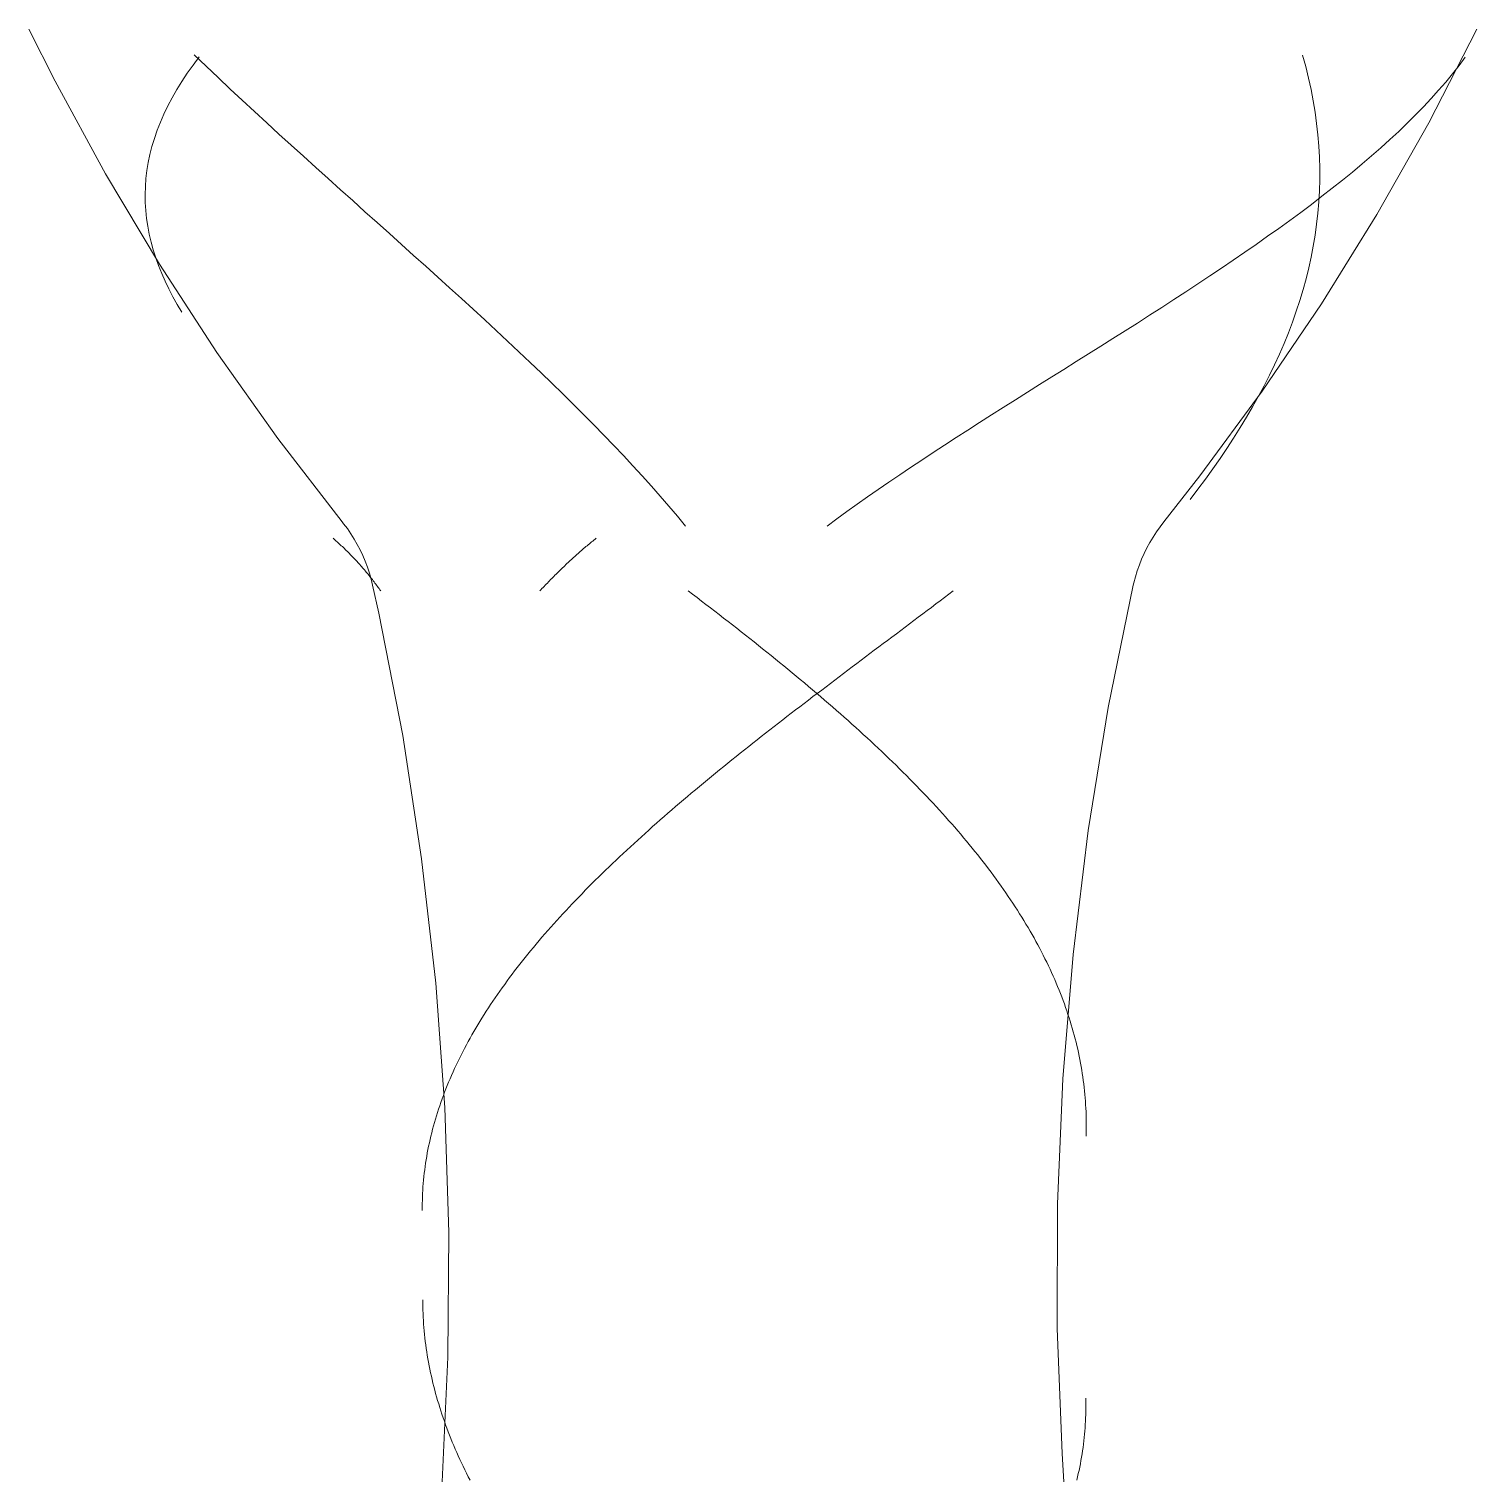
# Model space of a CAD drawing. Header units: inches. Extents: x -54868 to -186, y -265 to 853.
# Drawn here: x -54426.78 to -54408.15, y 101.31 to 120 of the extents above; entities that cross this region are included whole.
import ezdxf

# ---------------------------------------------------------------- set-up
doc = ezdxf.new("R2010")
doc.units = ezdxf.units.IN
doc.header["$MEASUREMENT"] = 0
doc.layers.add('Q-SPCQ', color=91, linetype='Continuous', lineweight=9)

# ---------------------------------------------------------------- blocks, each defined once
blk = doc.blocks.new('FP_115-Section 1')
at = {"layer": 'Q-SPCQ', "flags": 128}
for points in [[(21720.058, 101.312), (21720.134, 102.917), (21720.146, 104.523), (21720.093, 106.128), (21719.977, 107.73), (21719.796, 109.325), (21719.552, 110.913), (21719.245, 112.489), (21719.165, 112.849)], [(21728.95, 112.849), (21728.629, 111.275), (21728.37, 109.69), (21728.175, 108.096), (21728.044, 106.496), (21727.976, 104.891), (21727.973, 103.285), (21728.035, 101.68), (21728.058, 101.312)]]:
    blk.add_lwpolyline(points, dxfattribs=at)
blk = doc.blocks.new('FP_116-Section 1')
at = {"layer": 'Q-SPCQ'}
for p, q in [((21723.223, 112.774), (21723.281, 112.731)), ((21723.281, 112.731), (21723.338, 112.687)), ((21723.338, 112.687), (21723.396, 112.643)), ((21726.522, 112.69), (21726.466, 112.647)), ((21726.578, 112.732), (21726.522, 112.69)), ((21726.634, 112.774), (21726.578, 112.732)), ((21723.396, 112.643), (21723.453, 112.599)), ((21723.453, 112.599), (21723.51, 112.556)), ((21723.51, 112.556), (21723.567, 112.512)), ((21723.567, 112.512), (21723.624, 112.468)), ((21726.298, 112.52), (21726.241, 112.477)), ((21726.354, 112.562), (21726.298, 112.52)), ((21726.41, 112.605), (21726.354, 112.562)), ((21726.466, 112.647), (21726.41, 112.605)), ((21723.624, 112.468), (21723.68, 112.424)), ((21723.68, 112.424), (21723.737, 112.38)), ((21723.737, 112.38), (21723.793, 112.336)), ((21723.793, 112.336), (21723.849, 112.293)), ((21726.072, 112.35), (21726.016, 112.307)), ((21726.129, 112.392), (21726.072, 112.35)), ((21726.185, 112.435), (21726.129, 112.392)), ((21726.241, 112.477), (21726.185, 112.435)), ((21723.849, 112.293), (21723.905, 112.249)), ((21723.905, 112.249), (21723.961, 112.205)), ((21723.961, 112.205), (21724.017, 112.161)), ((21724.017, 112.161), (21724.072, 112.117)), ((21725.789, 112.137), (21725.733, 112.095)), ((21725.846, 112.18), (21725.789, 112.137)), ((21725.903, 112.222), (21725.846, 112.18)), ((21725.959, 112.265), (21725.903, 112.222)), ((21726.016, 112.307), (21725.959, 112.265)), ((21724.072, 112.117), (21724.127, 112.073)), ((21724.127, 112.073), (21724.182, 112.029)), ((21724.182, 112.029), (21724.237, 111.985)), ((21724.237, 111.985), (21724.292, 111.941)), ((21724.292, 111.941), (21724.346, 111.897)), ((21725.563, 111.967), (21725.506, 111.924)), ((21725.619, 112.01), (21725.563, 111.967)), ((21725.676, 112.052), (21725.619, 112.01)), ((21725.733, 112.095), (21725.676, 112.052)), ((21724.346, 111.897), (21724.4, 111.853)), ((21724.4, 111.853), (21724.454, 111.809)), ((21724.454, 111.809), (21724.507, 111.765)), ((21724.507, 111.765), (21724.561, 111.721)), ((21725.28, 111.754), (21725.223, 111.711)), ((21725.336, 111.797), (21725.28, 111.754)), ((21725.393, 111.839), (21725.336, 111.797)), ((21725.449, 111.882), (21725.393, 111.839)), ((21725.506, 111.924), (21725.449, 111.882)), ((21724.561, 111.721), (21724.614, 111.677)), ((21724.614, 111.677), (21724.667, 111.633)), ((21724.667, 111.633), (21724.72, 111.589)), ((21724.72, 111.589), (21724.772, 111.545)), ((21725.054, 111.583), (21724.998, 111.541)), ((21725.11, 111.626), (21725.054, 111.583)), ((21725.167, 111.669), (21725.11, 111.626)), ((21725.223, 111.711), (21725.167, 111.669)), ((21724.772, 111.545), (21724.824, 111.501)), ((21724.829, 111.413), (21724.773, 111.37)), ((21724.824, 111.501), (21724.876, 111.457)), ((21724.885, 111.455), (21724.829, 111.413)), ((21724.876, 111.457), (21724.928, 111.413)), ((21724.942, 111.498), (21724.885, 111.455)), ((21724.928, 111.413), (21724.979, 111.369)), ((21724.998, 111.541), (21724.942, 111.498)), ((21724.551, 111.199), (21724.495, 111.156)), ((21724.606, 111.242), (21724.551, 111.199)), ((21724.662, 111.284), (21724.606, 111.242)), ((21724.718, 111.327), (21724.662, 111.284)), ((21724.773, 111.37), (21724.718, 111.327)), ((21724.979, 111.369), (21725.03, 111.325)), ((21725.03, 111.325), (21725.081, 111.281)), ((21725.081, 111.281), (21725.131, 111.237)), ((21725.131, 111.237), (21725.182, 111.193)), ((21725.182, 111.193), (21725.232, 111.149)), ((21724.33, 111.028), (21724.275, 110.985)), ((21724.385, 111.071), (21724.33, 111.028)), ((21724.44, 111.113), (21724.385, 111.071)), ((21724.495, 111.156), (21724.44, 111.113)), ((21725.232, 111.149), (21725.281, 111.105)), ((21725.281, 111.105), (21725.331, 111.06)), ((21725.331, 111.06), (21725.38, 111.016)), ((21725.38, 111.016), (21725.428, 110.972)), ((21724.111, 110.857), (21724.057, 110.814)), ((21724.165, 110.899), (21724.111, 110.857)), ((21724.22, 110.942), (21724.165, 110.899)), ((21724.275, 110.985), (21724.22, 110.942)), ((21725.428, 110.972), (21725.477, 110.928)), ((21725.477, 110.928), (21725.525, 110.884)), ((21725.525, 110.884), (21725.573, 110.84)), ((21725.573, 110.84), (21725.62, 110.795)), ((21723.841, 110.642), (21723.788, 110.599)), ((21723.895, 110.685), (21723.841, 110.642)), ((21723.949, 110.728), (21723.895, 110.685)), ((21724.003, 110.771), (21723.949, 110.728)), ((21724.057, 110.814), (21724.003, 110.771)), ((21725.62, 110.795), (21725.667, 110.751)), ((21725.667, 110.751), (21725.714, 110.707)), ((21725.714, 110.707), (21725.76, 110.663)), ((21725.76, 110.663), (21725.806, 110.619)), ((21723.629, 110.471), (21723.576, 110.428)), ((21723.682, 110.514), (21723.629, 110.471)), ((21723.735, 110.557), (21723.682, 110.514)), ((21723.788, 110.599), (21723.735, 110.557)), ((21725.806, 110.619), (21725.852, 110.574)), ((21725.852, 110.574), (21725.898, 110.53)), ((21725.898, 110.53), (21725.943, 110.486)), ((21725.943, 110.486), (21725.987, 110.442)), ((21723.368, 110.256), (21723.317, 110.213)), ((21723.42, 110.299), (21723.368, 110.256)), ((21723.472, 110.342), (21723.42, 110.299)), ((21723.524, 110.385), (21723.472, 110.342)), ((21723.576, 110.428), (21723.524, 110.385)), ((21725.987, 110.442), (21726.032, 110.397)), ((21726.032, 110.397), (21726.076, 110.353)), ((21726.076, 110.353), (21726.12, 110.309)), ((21726.12, 110.309), (21726.163, 110.265)), ((21726.163, 110.265), (21726.206, 110.22)), ((21723.164, 110.085), (21723.113, 110.042)), ((21723.214, 110.127), (21723.164, 110.085)), ((21723.265, 110.17), (21723.214, 110.127)), ((21723.317, 110.213), (21723.265, 110.17)), ((21726.206, 110.22), (21726.248, 110.176)), ((21726.248, 110.176), (21726.291, 110.132)), ((21726.291, 110.132), (21726.332, 110.087)), ((21726.332, 110.087), (21726.374, 110.043)), ((21722.963, 109.913), (21722.914, 109.87)), ((21723.013, 109.956), (21722.963, 109.913)), ((21723.063, 109.999), (21723.013, 109.956)), ((21723.113, 110.042), (21723.063, 109.999)), ((21726.374, 110.043), (21726.415, 109.999)), ((21726.415, 109.999), (21726.456, 109.954)), ((21726.456, 109.954), (21726.496, 109.91)), ((21726.496, 109.91), (21726.536, 109.866)), ((21722.718, 109.698), (21722.67, 109.655)), ((21722.767, 109.741), (21722.718, 109.698)), ((21722.815, 109.784), (21722.767, 109.741)), ((21722.864, 109.827), (21722.815, 109.784)), ((21722.914, 109.87), (21722.864, 109.827)), ((21726.536, 109.866), (21726.575, 109.821)), ((21726.575, 109.821), (21726.615, 109.777)), ((21726.615, 109.777), (21726.653, 109.733)), ((21726.653, 109.733), (21726.692, 109.688)), ((21722.528, 109.525), (21722.481, 109.482)), ((21722.575, 109.569), (21722.528, 109.525)), ((21722.623, 109.612), (21722.575, 109.569)), ((21722.67, 109.655), (21722.623, 109.612)), ((21726.692, 109.688), (21726.73, 109.644)), ((21726.73, 109.644), (21726.767, 109.599)), ((21726.767, 109.599), (21726.804, 109.555)), ((21726.804, 109.555), (21726.841, 109.511)), ((21726.841, 109.511), (21726.877, 109.466)), ((21722.342, 109.353), (21722.297, 109.31)), ((21722.388, 109.396), (21722.342, 109.353)), ((21722.434, 109.439), (21722.388, 109.396)), ((21722.481, 109.482), (21722.434, 109.439)), ((21726.877, 109.466), (21726.913, 109.422)), ((21726.913, 109.422), (21726.949, 109.377)), ((21726.949, 109.377), (21726.984, 109.333)), ((21726.984, 109.333), (21727.019, 109.288)), ((21722.117, 109.138), (21722.073, 109.095)), ((21722.162, 109.181), (21722.117, 109.138)), ((21722.206, 109.224), (21722.162, 109.181)), ((21722.251, 109.267), (21722.206, 109.224)), ((21722.297, 109.31), (21722.251, 109.267)), ((21727.019, 109.288), (21727.053, 109.244)), ((21727.053, 109.244), (21727.087, 109.199)), ((21727.087, 109.199), (21727.12, 109.155)), ((21727.12, 109.155), (21727.153, 109.111)), ((21721.944, 108.965), (21721.901, 108.922)), ((21721.986, 109.008), (21721.944, 108.965)), ((21722.03, 109.052), (21721.986, 109.008)), ((21722.073, 109.095), (21722.03, 109.052)), ((21727.153, 109.111), (21727.186, 109.066)), ((21727.186, 109.066), (21727.218, 109.022)), ((21727.218, 109.022), (21727.25, 108.977)), ((21727.25, 108.977), (21727.281, 108.933)), ((21721.775, 108.793), (21721.734, 108.75)), ((21721.817, 108.836), (21721.775, 108.793)), ((21721.859, 108.879), (21721.817, 108.836)), ((21721.901, 108.922), (21721.859, 108.879)), ((21727.281, 108.933), (21727.312, 108.888)), ((21727.312, 108.888), (21727.342, 108.844)), ((21727.342, 108.844), (21727.372, 108.799)), ((21727.372, 108.799), (21727.402, 108.755)), ((21721.573, 108.577), (21721.534, 108.534)), ((21721.613, 108.62), (21721.573, 108.577)), ((21721.653, 108.663), (21721.613, 108.62)), ((21721.693, 108.706), (21721.653, 108.663)), ((21721.734, 108.75), (21721.693, 108.706)), ((21727.402, 108.755), (21727.431, 108.71)), ((21727.431, 108.71), (21727.46, 108.665)), ((21727.46, 108.665), (21727.488, 108.621)), ((21727.488, 108.621), (21727.516, 108.576)), ((21727.516, 108.576), (21727.543, 108.532)), ((21721.419, 108.404), (21721.381, 108.361)), ((21721.457, 108.447), (21721.419, 108.404)), ((21721.495, 108.491), (21721.457, 108.447)), ((21721.534, 108.534), (21721.495, 108.491)), ((21727.543, 108.532), (21727.57, 108.487)), ((21727.57, 108.487), (21727.596, 108.443)), ((21727.596, 108.443), (21727.622, 108.398)), ((21727.622, 108.398), (21727.648, 108.354)), ((21721.27, 108.231), (21721.234, 108.188)), ((21721.307, 108.275), (21721.27, 108.231)), ((21721.343, 108.318), (21721.307, 108.275)), ((21721.381, 108.361), (21721.343, 108.318)), ((21727.648, 108.354), (21727.673, 108.309)), ((21727.673, 108.309), (21727.698, 108.264)), ((21727.698, 108.264), (21727.722, 108.22)), ((21727.722, 108.22), (21727.746, 108.175)), ((21721.093, 108.015), (21721.059, 107.972)), ((21721.128, 108.058), (21721.093, 108.015)), ((21721.163, 108.102), (21721.128, 108.058)), ((21721.198, 108.145), (21721.163, 108.102)), ((21721.234, 108.188), (21721.198, 108.145)), ((21727.746, 108.175), (21727.769, 108.131)), ((21727.769, 108.131), (21727.792, 108.086)), ((21727.792, 108.086), (21727.814, 108.041)), ((21727.814, 108.041), (21727.836, 107.997)), ((21720.96, 107.842), (21720.927, 107.799)), ((21720.992, 107.885), (21720.96, 107.842)), ((21721.026, 107.929), (21720.992, 107.885)), ((21721.059, 107.972), (21721.026, 107.929)), ((21727.836, 107.997), (21727.858, 107.952)), ((21727.858, 107.952), (21727.879, 107.908)), ((21727.879, 107.908), (21727.899, 107.863)), ((21727.899, 107.863), (21727.919, 107.818)), ((21720.833, 107.669), (21720.802, 107.626)), ((21720.864, 107.712), (21720.833, 107.669)), ((21720.895, 107.756), (21720.864, 107.712)), ((21720.927, 107.799), (21720.895, 107.756)), ((21727.919, 107.818), (21727.939, 107.774)), ((21727.939, 107.774), (21727.958, 107.729)), ((21727.958, 107.729), (21727.977, 107.684)), ((21727.977, 107.684), (21727.995, 107.64)), ((21720.712, 107.496), (21720.683, 107.453)), ((21720.742, 107.539), (21720.712, 107.496)), ((21720.772, 107.582), (21720.742, 107.539)), ((21720.802, 107.626), (21720.772, 107.582)), ((21727.995, 107.64), (21728.013, 107.595)), ((21728.013, 107.595), (21728.03, 107.55)), ((21728.03, 107.55), (21728.047, 107.506)), ((21728.047, 107.506), (21728.064, 107.461)), ((21728.064, 107.461), (21728.08, 107.416)), ((21720.572, 107.279), (21720.545, 107.236)), ((21720.599, 107.323), (21720.572, 107.279)), ((21720.627, 107.366), (21720.599, 107.323)), ((21720.655, 107.409), (21720.627, 107.366)), ((21720.683, 107.453), (21720.655, 107.409)), ((21728.08, 107.416), (21728.095, 107.372)), ((21728.095, 107.372), (21728.11, 107.327)), ((21728.11, 107.327), (21728.125, 107.282)), ((21728.125, 107.282), (21728.139, 107.238)), ((21720.468, 107.106), (21720.443, 107.063)), ((21720.493, 107.149), (21720.468, 107.106)), ((21720.519, 107.193), (21720.493, 107.149)), ((21720.545, 107.236), (21720.519, 107.193)), ((21728.139, 107.238), (21728.152, 107.193)), ((21728.152, 107.193), (21728.166, 107.148)), ((21728.166, 107.148), (21728.178, 107.103)), ((21728.178, 107.103), (21728.191, 107.059)), ((21720.371, 106.933), (21720.348, 106.889)), ((21720.395, 106.976), (21720.371, 106.933)), ((21720.419, 107.019), (21720.395, 106.976)), ((21720.443, 107.063), (21720.419, 107.019)), ((21728.191, 107.059), (21728.202, 107.014)), ((21728.202, 107.014), (21728.214, 106.969)), ((21728.214, 106.969), (21728.224, 106.925)), ((21728.224, 106.925), (21728.235, 106.88)), ((21720.261, 106.716), (21720.24, 106.672)), ((21720.282, 106.759), (21720.261, 106.716)), ((21720.303, 106.803), (21720.282, 106.759)), ((21720.326, 106.846), (21720.303, 106.803)), ((21720.348, 106.889), (21720.326, 106.846)), ((21728.235, 106.88), (21728.245, 106.835)), ((21728.245, 106.835), (21728.254, 106.79)), ((21728.254, 106.79), (21728.263, 106.746)), ((21728.263, 106.746), (21728.272, 106.701)), ((21720.18, 106.542), (21720.162, 106.499)), ((21720.2, 106.586), (21720.18, 106.542)), ((21720.22, 106.629), (21720.2, 106.586)), ((21720.24, 106.672), (21720.22, 106.629)), ((21728.272, 106.701), (21728.28, 106.656)), ((21728.28, 106.656), (21728.287, 106.611)), ((21728.287, 106.611), (21728.294, 106.567)), ((21728.294, 106.567), (21728.301, 106.522)), ((21728.301, 106.522), (21728.307, 106.477)), ((21720.108, 106.369), (21720.091, 106.325)), ((21720.125, 106.412), (21720.108, 106.369)), ((21720.143, 106.456), (21720.125, 106.412)), ((21720.162, 106.499), (21720.143, 106.456)), ((21728.307, 106.477), (21728.313, 106.432)), ((21728.313, 106.432), (21728.318, 106.388)), ((21728.318, 106.388), (21728.323, 106.343)), ((21728.323, 106.343), (21728.327, 106.298)), ((21720.028, 106.152), (21720.014, 106.108)), ((21720.043, 106.195), (21720.028, 106.152)), ((21720.059, 106.239), (21720.043, 106.195)), ((21720.075, 106.282), (21720.059, 106.239)), ((21720.091, 106.325), (21720.075, 106.282)), ((21728.327, 106.298), (21728.331, 106.253)), ((21728.331, 106.253), (21728.334, 106.209)), ((21728.334, 106.209), (21728.337, 106.164)), ((21728.337, 106.164), (21728.34, 106.119)), ((21719.973, 105.978), (21719.96, 105.935)), ((21719.986, 106.022), (21719.973, 105.978)), ((21719.999, 106.065), (21719.986, 106.022)), ((21720.014, 106.108), (21719.999, 106.065)), ((21728.34, 106.119), (21728.342, 106.074)), ((21728.342, 106.074), (21728.343, 106.029)), ((21728.343, 106.029), (21728.344, 105.985)), ((21728.344, 105.985), (21728.345, 105.94)), ((21719.925, 105.804), (21719.915, 105.761)), ((21719.936, 105.848), (21719.925, 105.804)), ((21719.948, 105.891), (21719.936, 105.848)), ((21719.96, 105.935), (21719.948, 105.891)), ((21728.344, 105.805), (21728.343, 105.761)), ((21728.345, 105.85), (21728.344, 105.805)), ((21728.345, 105.94), (21728.345, 105.895)), ((21728.345, 105.895), (21728.345, 105.85)), ((21719.877, 105.587), (21719.869, 105.544)), ((21719.886, 105.631), (21719.877, 105.587)), ((21719.895, 105.674), (21719.886, 105.631)), ((21719.904, 105.718), (21719.895, 105.674)), ((21719.915, 105.761), (21719.904, 105.718)), ((21719.847, 105.414), (21719.841, 105.37)), ((21719.854, 105.457), (21719.847, 105.414)), ((21719.861, 105.5), (21719.854, 105.457)), ((21719.869, 105.544), (21719.861, 105.5)), ((21719.825, 105.24), (21719.82, 105.196)), ((21719.829, 105.283), (21719.825, 105.24)), ((21719.835, 105.327), (21719.829, 105.283)), ((21719.841, 105.37), (21719.835, 105.327)), ((21719.81, 105.066), (21719.808, 105.023)), ((21719.813, 105.11), (21719.81, 105.066)), ((21719.817, 105.153), (21719.813, 105.11)), ((21719.82, 105.196), (21719.817, 105.153)), ((21719.804, 104.892), (21719.803, 104.849)), ((21719.803, 104.849), (21719.803, 104.805)), ((21719.805, 104.936), (21719.804, 104.892)), ((21719.806, 104.979), (21719.805, 104.936)), ((21719.808, 105.023), (21719.806, 104.979)), ((21719.81, 103.656), (21719.81, 103.611)), ((21719.81, 103.611), (21719.811, 103.566)), ((21719.811, 103.566), (21719.812, 103.522)), ((21719.812, 103.522), (21719.814, 103.477)), ((21719.814, 103.477), (21719.816, 103.433)), ((21719.816, 103.433), (21719.818, 103.388)), ((21719.818, 103.388), (21719.821, 103.343)), ((21719.821, 103.343), (21719.825, 103.299)), ((21719.825, 103.299), (21719.829, 103.254)), ((21719.829, 103.254), (21719.833, 103.209)), ((21719.833, 103.209), (21719.838, 103.165)), ((21719.838, 103.165), (21719.843, 103.12)), ((21719.843, 103.12), (21719.849, 103.075)), ((21719.849, 103.075), (21719.855, 103.031)), ((21719.855, 103.031), (21719.862, 102.986)), ((21719.862, 102.986), (21719.869, 102.941)), ((21719.869, 102.941), (21719.876, 102.897)), ((21719.876, 102.897), (21719.884, 102.852)), ((21719.884, 102.852), (21719.893, 102.807)), ((21719.893, 102.807), (21719.902, 102.763)), ((21719.902, 102.763), (21719.911, 102.718)), ((21719.911, 102.718), (21719.921, 102.673)), ((21719.921, 102.673), (21719.931, 102.629)), ((21719.931, 102.629), (21719.941, 102.584)), ((21719.941, 102.584), (21719.952, 102.54)), ((21719.952, 102.54), (21719.964, 102.495)), ((21719.964, 102.495), (21719.976, 102.45)), ((21719.976, 102.45), (21719.988, 102.406)), ((21719.988, 102.406), (21720.001, 102.361)), ((21720.001, 102.361), (21720.015, 102.316)), ((21720.015, 102.316), (21720.028, 102.272)), ((21720.028, 102.272), (21720.043, 102.227)), ((21720.043, 102.227), (21720.057, 102.183)), ((21728.338, 102.388), (21728.339, 102.346)), ((21728.339, 102.346), (21728.339, 102.304)), ((21728.339, 102.304), (21728.339, 102.262)), ((21728.339, 102.262), (21728.339, 102.219)), ((21720.057, 102.183), (21720.072, 102.138)), ((21720.072, 102.138), (21720.088, 102.093)), ((21720.088, 102.093), (21720.104, 102.049)), ((21720.104, 102.049), (21720.12, 102.004)), ((21728.333, 102.051), (21728.33, 102.009)), ((21728.335, 102.093), (21728.333, 102.051)), ((21728.337, 102.135), (21728.335, 102.093)), ((21728.338, 102.177), (21728.337, 102.135)), ((21728.339, 102.219), (21728.338, 102.177)), ((21720.12, 102.004), (21720.137, 101.959)), ((21720.137, 101.959), (21720.154, 101.915)), ((21720.154, 101.915), (21720.172, 101.87)), ((21720.172, 101.87), (21720.19, 101.826)), ((21728.319, 101.882), (21728.314, 101.84)), ((21728.323, 101.925), (21728.319, 101.882)), ((21728.327, 101.967), (21728.323, 101.925)), ((21728.33, 102.009), (21728.327, 101.967)), ((21720.19, 101.826), (21720.208, 101.781)), ((21720.208, 101.781), (21720.227, 101.736)), ((21720.227, 101.736), (21720.247, 101.692)), ((21720.247, 101.692), (21720.267, 101.647)), ((21728.291, 101.672), (21728.284, 101.63)), ((21728.298, 101.714), (21728.291, 101.672)), ((21728.304, 101.756), (21728.298, 101.714)), ((21728.309, 101.798), (21728.304, 101.756)), ((21728.314, 101.84), (21728.309, 101.798)), ((21720.267, 101.647), (21720.287, 101.603)), ((21720.287, 101.603), (21720.308, 101.558)), ((21720.308, 101.558), (21720.329, 101.514)), ((21720.329, 101.514), (21720.35, 101.469)), ((21728.261, 101.504), (21728.252, 101.461)), ((21728.269, 101.546), (21728.261, 101.504)), ((21728.277, 101.588), (21728.269, 101.546)), ((21728.284, 101.63), (21728.277, 101.588)), ((21720.35, 101.469), (21720.372, 101.424)), ((21720.372, 101.424), (21720.395, 101.38)), ((21720.395, 101.38), (21720.418, 101.335)), ((21728.233, 101.377), (21728.223, 101.335)), ((21728.243, 101.419), (21728.233, 101.377)), ((21728.252, 101.461), (21728.243, 101.419))]:
    blk.add_line(p, q, dxfattribs=at)
blk = doc.blocks.new('FP_117-Section 1')
at = {"layer": 'Q-SPCQ', "flags": 128}
for points in [[(21718.773, 113.662), (21717.945, 114.735), (21717.161, 115.84), (21716.422, 116.975), (21715.729, 118.139), (21715.083, 119.33), (21714.745, 120)], [(21733.37, 120), (21732.751, 118.795), (21732.083, 117.616), (21731.37, 116.465), (21730.61, 115.343), (21729.806, 114.252), (21729.343, 113.662)]]:
    blk.add_lwpolyline(points, dxfattribs=at)
blk = doc.blocks.new('FP_118-Section 1')
at = {"layer": 'Q-SPCQ'}
for p, q in [((21716.935, 119.643), (21716.855, 119.537)), ((21716.868, 119.667), (21717.022, 119.521)), ((21731.127, 119.665), (21731.168, 119.518)), ((21733.219, 119.639), (21733.14, 119.533)), ((21716.781, 119.432), (21716.711, 119.326)), ((21716.855, 119.537), (21716.781, 119.432)), ((21717.022, 119.521), (21717.177, 119.375)), ((21731.168, 119.518), (21731.204, 119.37)), ((21733.056, 119.426), (21732.969, 119.319)), ((21733.14, 119.533), (21733.056, 119.426)), ((21716.711, 119.326), (21716.646, 119.221)), ((21717.177, 119.375), (21717.332, 119.229)), ((21717.332, 119.229), (21717.489, 119.084)), ((21731.204, 119.37), (21731.237, 119.224)), ((21732.969, 119.319), (21732.877, 119.213)), ((21716.586, 119.116), (21716.531, 119.011)), ((21716.646, 119.221), (21716.586, 119.116)), ((21717.489, 119.084), (21717.645, 118.939)), ((21731.237, 119.224), (21731.265, 119.077)), ((21731.265, 119.077), (21731.289, 118.931)), ((21732.782, 119.107), (21732.683, 119.001)), ((21732.877, 119.213), (21732.782, 119.107)), ((21716.48, 118.907), (21716.435, 118.802)), ((21716.531, 119.011), (21716.48, 118.907)), ((21717.645, 118.939), (21717.803, 118.794)), ((21731.289, 118.931), (21731.309, 118.785)), ((21732.58, 118.895), (21732.474, 118.79)), ((21732.683, 119.001), (21732.58, 118.895)), ((21716.394, 118.698), (21716.358, 118.594)), ((21716.435, 118.802), (21716.394, 118.698)), ((21717.803, 118.794), (21717.96, 118.65)), ((21731.309, 118.785), (21731.325, 118.64)), ((21732.364, 118.684), (21732.251, 118.579)), ((21732.474, 118.79), (21732.364, 118.684)), ((21716.327, 118.49), (21716.301, 118.387)), ((21716.358, 118.594), (21716.327, 118.49)), ((21717.96, 118.65), (21718.118, 118.506)), ((21718.118, 118.506), (21718.277, 118.363)), ((21731.325, 118.64), (21731.337, 118.495)), ((21731.337, 118.495), (21731.345, 118.351)), ((21732.251, 118.579), (21732.135, 118.474)), ((21716.301, 118.387), (21716.279, 118.283)), ((21718.277, 118.363), (21718.435, 118.219)), ((21731.345, 118.351), (21731.349, 118.207)), ((21732.016, 118.369), (21731.894, 118.265)), ((21732.135, 118.474), (21732.016, 118.369)), ((21716.262, 118.18), (21716.25, 118.077)), ((21716.279, 118.283), (21716.262, 118.18)), ((21718.435, 118.219), (21718.593, 118.077)), ((21731.349, 118.207), (21731.349, 118.063)), ((21731.769, 118.161), (21731.641, 118.056)), ((21731.894, 118.265), (21731.769, 118.161)), ((21716.242, 117.974), (21716.239, 117.872)), ((21716.25, 118.077), (21716.242, 117.974)), ((21718.593, 118.077), (21718.752, 117.934)), ((21718.752, 117.934), (21718.91, 117.793)), ((21731.345, 117.919), (21731.337, 117.776)), ((21731.349, 118.063), (21731.345, 117.919)), ((21731.51, 117.953), (21731.377, 117.849)), ((21731.641, 118.056), (21731.51, 117.953)), ((21716.239, 117.872), (21716.241, 117.769)), ((21716.241, 117.769), (21716.247, 117.667)), ((21718.91, 117.793), (21719.067, 117.651)), ((21731.242, 117.745), (21731.104, 117.642)), ((21731.377, 117.849), (21731.242, 117.745)), ((21731.337, 117.776), (21731.325, 117.634)), ((21716.247, 117.667), (21716.257, 117.565)), ((21716.257, 117.565), (21716.272, 117.463)), ((21719.067, 117.651), (21719.225, 117.51)), ((21731.104, 117.642), (21730.964, 117.539)), ((21731.325, 117.634), (21731.309, 117.492)), ((21716.272, 117.463), (21716.292, 117.362)), ((21716.292, 117.362), (21716.315, 117.26)), ((21719.225, 117.51), (21719.382, 117.369)), ((21719.382, 117.369), (21719.538, 117.229)), ((21730.822, 117.436), (21730.678, 117.334)), ((21730.964, 117.539), (21730.822, 117.436)), ((21731.309, 117.492), (21731.29, 117.35)), ((21716.315, 117.26), (21716.343, 117.159)), ((21719.538, 117.229), (21719.693, 117.089)), ((21730.532, 117.231), (21730.385, 117.129)), ((21730.678, 117.334), (21730.532, 117.231)), ((21731.266, 117.209), (21731.239, 117.068)), ((21731.29, 117.35), (21731.266, 117.209)), ((21716.343, 117.159), (21716.375, 117.058)), ((21716.375, 117.058), (21716.412, 116.958)), ((21719.693, 117.089), (21719.848, 116.95)), ((21730.236, 117.027), (21730.085, 116.925)), ((21730.385, 117.129), (21730.236, 117.027)), ((21731.239, 117.068), (21731.208, 116.927)), ((21716.412, 116.958), (21716.452, 116.857)), ((21716.452, 116.857), (21716.496, 116.757)), ((21719.848, 116.95), (21720.002, 116.81)), ((21720.002, 116.81), (21720.155, 116.672)), ((21729.934, 116.824), (21729.781, 116.722)), ((21730.085, 116.925), (21729.934, 116.824)), ((21731.208, 116.927), (21731.173, 116.787)), ((21716.496, 116.757), (21716.545, 116.657)), ((21716.545, 116.657), (21716.597, 116.557)), ((21720.155, 116.672), (21720.307, 116.534)), ((21729.627, 116.621), (21729.472, 116.52)), ((21729.781, 116.722), (21729.627, 116.621)), ((21731.135, 116.648), (21731.093, 116.509)), ((21731.173, 116.787), (21731.135, 116.648)), ((21716.597, 116.557), (21716.653, 116.457)), ((21716.653, 116.457), (21716.712, 116.358)), ((21720.307, 116.534), (21720.458, 116.396)), ((21729.472, 116.52), (21729.316, 116.42)), ((21731.093, 116.509), (21731.047, 116.37)), ((21720.458, 116.396), (21720.607, 116.258)), ((21720.607, 116.258), (21720.755, 116.122)), ((21729.16, 116.319), (21729.003, 116.219)), ((21729.316, 116.42), (21729.16, 116.319)), ((21731.047, 116.37), (21730.998, 116.232)), ((21720.755, 116.122), (21720.902, 115.985)), ((21728.846, 116.119), (21728.688, 116.02)), ((21729.003, 116.219), (21728.846, 116.119)), ((21730.945, 116.094), (21730.889, 115.956)), ((21730.998, 116.232), (21730.945, 116.094)), ((21720.902, 115.985), (21721.047, 115.849)), ((21728.531, 115.92), (21728.373, 115.821)), ((21728.688, 116.02), (21728.531, 115.92)), ((21730.889, 115.956), (21730.83, 115.819)), ((21721.047, 115.849), (21721.19, 115.713)), ((21721.19, 115.713), (21721.332, 115.578)), ((21728.215, 115.722), (21728.058, 115.623)), ((21728.373, 115.821), (21728.215, 115.722)), ((21730.767, 115.683), (21730.701, 115.547)), ((21730.83, 115.819), (21730.767, 115.683)), ((21721.332, 115.578), (21721.472, 115.444)), ((21727.901, 115.525), (21727.744, 115.427)), ((21728.058, 115.623), (21727.901, 115.525)), ((21730.701, 115.547), (21730.632, 115.411)), ((21721.472, 115.444), (21721.61, 115.309)), ((21721.61, 115.309), (21721.746, 115.176)), ((21727.588, 115.329), (21727.433, 115.231)), ((21727.744, 115.427), (21727.588, 115.329)), ((21730.632, 115.411), (21730.56, 115.276)), ((21721.746, 115.176), (21721.879, 115.042)), ((21727.278, 115.133), (21727.125, 115.036)), ((21727.433, 115.231), (21727.278, 115.133)), ((21730.485, 115.141), (21730.406, 115.007)), ((21730.56, 115.276), (21730.485, 115.141)), ((21721.879, 115.042), (21722.011, 114.909)), ((21726.972, 114.939), (21726.821, 114.842)), ((21727.125, 115.036), (21726.972, 114.939)), ((21730.406, 115.007), (21730.325, 114.873)), ((21722.011, 114.909), (21722.141, 114.777)), ((21722.141, 114.777), (21722.268, 114.645)), ((21726.671, 114.746), (21726.522, 114.649)), ((21726.821, 114.842), (21726.671, 114.746)), ((21730.325, 114.873), (21730.241, 114.74)), ((21722.268, 114.645), (21722.392, 114.514)), ((21726.522, 114.649), (21726.375, 114.553)), ((21730.155, 114.607), (21730.066, 114.475)), ((21730.241, 114.74), (21730.155, 114.607)), ((21722.392, 114.514), (21722.514, 114.383)), ((21722.514, 114.383), (21722.634, 114.252)), ((21726.23, 114.457), (21726.086, 114.362)), ((21726.375, 114.553), (21726.23, 114.457)), ((21730.066, 114.475), (21729.974, 114.343)), ((21722.634, 114.252), (21722.751, 114.122)), ((21725.945, 114.267), (21725.805, 114.172)), ((21726.086, 114.362), (21725.945, 114.267)), ((21729.879, 114.212), (21729.782, 114.081)), ((21729.974, 114.343), (21729.879, 114.212)), ((21722.751, 114.122), (21722.865, 113.993)), ((21725.667, 114.077), (21725.531, 113.982)), ((21725.805, 114.172), (21725.667, 114.077)), ((21729.782, 114.081), (21729.683, 113.951)), ((21722.865, 113.993), (21722.977, 113.863)), ((21722.977, 113.863), (21723.085, 113.735)), ((21725.398, 113.888), (21725.267, 113.794)), ((21725.531, 113.982), (21725.398, 113.888)), ((21723.085, 113.735), (21723.191, 113.607)), ((21725.138, 113.7), (21725.012, 113.607)), ((21725.267, 113.794), (21725.138, 113.7))]:
    blk.add_line(p, q, dxfattribs=at)
blk = doc.blocks.new('FP_119-Section 1')
at = {"layer": 'Q-SPCQ', "flags": 128}
for points in [[(21719.165, 112.849), (21719.146, 112.926), (21719.124, 113.003), (21719.099, 113.079), (21719.07, 113.154), (21719.039, 113.228), (21719.005, 113.3), (21718.968, 113.371), (21718.928, 113.44), (21718.885, 113.508), (21718.84, 113.574), (21718.792, 113.638), (21718.773, 113.662)], [(21729.343, 113.662), (21729.294, 113.599), (21729.248, 113.533), (21729.204, 113.466), (21729.163, 113.398), (21729.125, 113.327), (21729.09, 113.256), (21729.057, 113.182), (21729.028, 113.108), (21729.001, 113.033), (21728.978, 112.956), (21728.957, 112.879), (21728.95, 112.849)]]:
    blk.add_lwpolyline(points, dxfattribs=at)
blk = doc.blocks.new('FP_120-Section 1')
at = {"layer": 'Q-SPCQ'}
for p, q in [((21718.656, 113.45), (21718.669, 113.439)), ((21718.669, 113.439), (21718.683, 113.427)), ((21722.027, 113.439), (21722.012, 113.427)), ((21722.042, 113.45), (21722.027, 113.439)), ((21718.683, 113.427), (21718.696, 113.415)), ((21718.696, 113.415), (21718.71, 113.403)), ((21718.71, 113.403), (21718.723, 113.391)), ((21718.723, 113.391), (21718.736, 113.379)), ((21718.736, 113.379), (21718.749, 113.367)), ((21718.749, 113.367), (21718.762, 113.355)), ((21718.762, 113.355), (21718.776, 113.343)), ((21718.776, 113.343), (21718.789, 113.331)), ((21718.789, 113.331), (21718.802, 113.318)), ((21718.802, 113.318), (21718.814, 113.306)), ((21718.814, 113.306), (21718.827, 113.293)), ((21718.827, 113.293), (21718.84, 113.281)), ((21718.84, 113.281), (21718.853, 113.268)), ((21718.853, 113.268), (21718.866, 113.255)), ((21718.866, 113.255), (21718.878, 113.242)), ((21721.808, 113.255), (21721.793, 113.242)), ((21721.822, 113.268), (21721.808, 113.255)), ((21721.836, 113.281), (21721.822, 113.268)), ((21721.851, 113.293), (21721.836, 113.281)), ((21721.865, 113.306), (21721.851, 113.293)), ((21721.88, 113.318), (21721.865, 113.306)), ((21721.894, 113.331), (21721.88, 113.318)), ((21721.909, 113.343), (21721.894, 113.331)), ((21721.923, 113.355), (21721.909, 113.343)), ((21721.938, 113.367), (21721.923, 113.355)), ((21721.953, 113.379), (21721.938, 113.367)), ((21721.967, 113.391), (21721.953, 113.379)), ((21721.982, 113.403), (21721.967, 113.391)), ((21721.997, 113.415), (21721.982, 113.403)), ((21722.012, 113.427), (21721.997, 113.415)), ((21718.878, 113.242), (21718.891, 113.23)), ((21718.891, 113.23), (21718.903, 113.217)), ((21718.903, 113.217), (21718.916, 113.204)), ((21718.916, 113.204), (21718.928, 113.191)), ((21718.928, 113.191), (21718.94, 113.177)), ((21718.94, 113.177), (21718.953, 113.164)), ((21718.953, 113.164), (21718.965, 113.151)), ((21718.965, 113.151), (21718.977, 113.138)), ((21718.977, 113.138), (21718.989, 113.124)), ((21718.989, 113.124), (21719.001, 113.111)), ((21719.001, 113.111), (21719.013, 113.097)), ((21719.013, 113.097), (21719.025, 113.084)), ((21719.025, 113.084), (21719.037, 113.07)), ((21719.037, 113.07), (21719.048, 113.057)), ((21721.609, 113.07), (21721.595, 113.057)), ((21721.623, 113.084), (21721.609, 113.07)), ((21721.637, 113.097), (21721.623, 113.084)), ((21721.651, 113.111), (21721.637, 113.097)), ((21721.665, 113.124), (21721.651, 113.111)), ((21721.68, 113.138), (21721.665, 113.124)), ((21721.694, 113.151), (21721.68, 113.138)), ((21721.708, 113.164), (21721.694, 113.151)), ((21721.722, 113.177), (21721.708, 113.164)), ((21721.736, 113.191), (21721.722, 113.177)), ((21721.75, 113.204), (21721.736, 113.191)), ((21721.765, 113.217), (21721.75, 113.204)), ((21721.779, 113.23), (21721.765, 113.217)), ((21721.793, 113.242), (21721.779, 113.23)), ((21719.048, 113.057), (21719.06, 113.043)), ((21719.06, 113.043), (21719.072, 113.029)), ((21719.072, 113.029), (21719.083, 113.015)), ((21719.083, 113.015), (21719.095, 113.002)), ((21719.095, 113.002), (21719.106, 112.988)), ((21719.106, 112.988), (21719.117, 112.974)), ((21719.117, 112.974), (21719.129, 112.96)), ((21719.129, 112.96), (21719.14, 112.946)), ((21719.14, 112.946), (21719.151, 112.932)), ((21719.151, 112.932), (21719.162, 112.918)), ((21719.162, 112.918), (21719.173, 112.903)), ((21719.173, 112.903), (21719.184, 112.889)), ((21719.184, 112.889), (21719.195, 112.875)), ((21719.195, 112.875), (21719.206, 112.861)), ((21721.413, 112.875), (21721.399, 112.861)), ((21721.427, 112.889), (21721.413, 112.875)), ((21721.441, 112.903), (21721.427, 112.889)), ((21721.455, 112.918), (21721.441, 112.903)), ((21721.469, 112.932), (21721.455, 112.918)), ((21721.483, 112.946), (21721.469, 112.932)), ((21721.497, 112.96), (21721.483, 112.946)), ((21721.511, 112.974), (21721.497, 112.96)), ((21721.525, 112.988), (21721.511, 112.974)), ((21721.539, 113.002), (21721.525, 112.988)), ((21721.553, 113.015), (21721.539, 113.002)), ((21721.567, 113.029), (21721.553, 113.015)), ((21721.581, 113.043), (21721.567, 113.029)), ((21721.595, 113.057), (21721.581, 113.043)), ((21719.206, 112.861), (21719.216, 112.846)), ((21719.216, 112.846), (21719.227, 112.832)), ((21719.227, 112.832), (21719.238, 112.818)), ((21719.238, 112.818), (21719.248, 112.803)), ((21719.248, 112.803), (21719.259, 112.789)), ((21719.259, 112.789), (21719.269, 112.774)), ((21721.329, 112.789), (21721.315, 112.774)), ((21721.343, 112.803), (21721.329, 112.789)), ((21721.357, 112.818), (21721.343, 112.803)), ((21721.371, 112.832), (21721.357, 112.818)), ((21721.385, 112.846), (21721.371, 112.832)), ((21721.399, 112.861), (21721.385, 112.846))]:
    blk.add_line(p, q, dxfattribs=at)
blk = doc.blocks.new('Basketball_Backstop-Performance_Sports_Systems-3103-Ceiling_Hung - 27_-0_ to 27_-11 7_8_-V114-Section 1')
at = {"layer": 'Q-SPCQ'}
for name in ['FP_117-Section 1', 'FP_118-Section 1', 'FP_119-Section 1', 'FP_120-Section 1', 'FP_115-Section 1', 'FP_116-Section 1']:
    blk.add_blockref(name, (-38070.762, 0), dxfattribs=at)

msp = doc.modelspace()

# ---------------------------------------------------------------- block references
at = {"layer": 'Q-SPCQ'}
msp.add_blockref('Basketball_Backstop-Performance_Sports_Systems-3103-Ceiling_Hung - 27_-0_ to 27_-11 7_8_-V114-Section 1', (-38070.76169, 0), dxfattribs=at)

doc.saveas('drawing.dxf')
